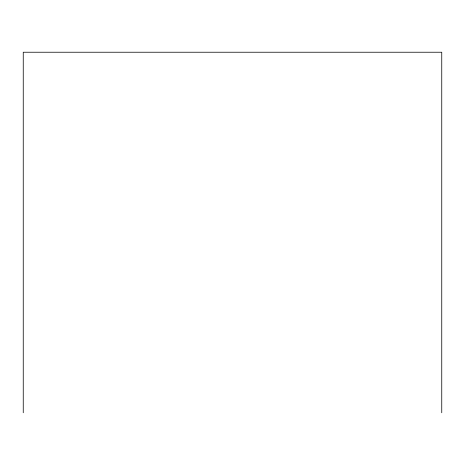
<?xml version="1.0" encoding="UTF-8"?>
<svg xmlns="http://www.w3.org/2000/svg" width="465" height="465" viewBox="0 0 465 465"><rect width="100%" height="100%" fill="white"/><g stroke="black" fill="none" stroke-linecap="round" stroke-linejoin="round"><path stroke-width="0.7" d="M441.75 412.769L441.75 52.231L23.25 52.231L23.25 412.769"/></g></svg>
